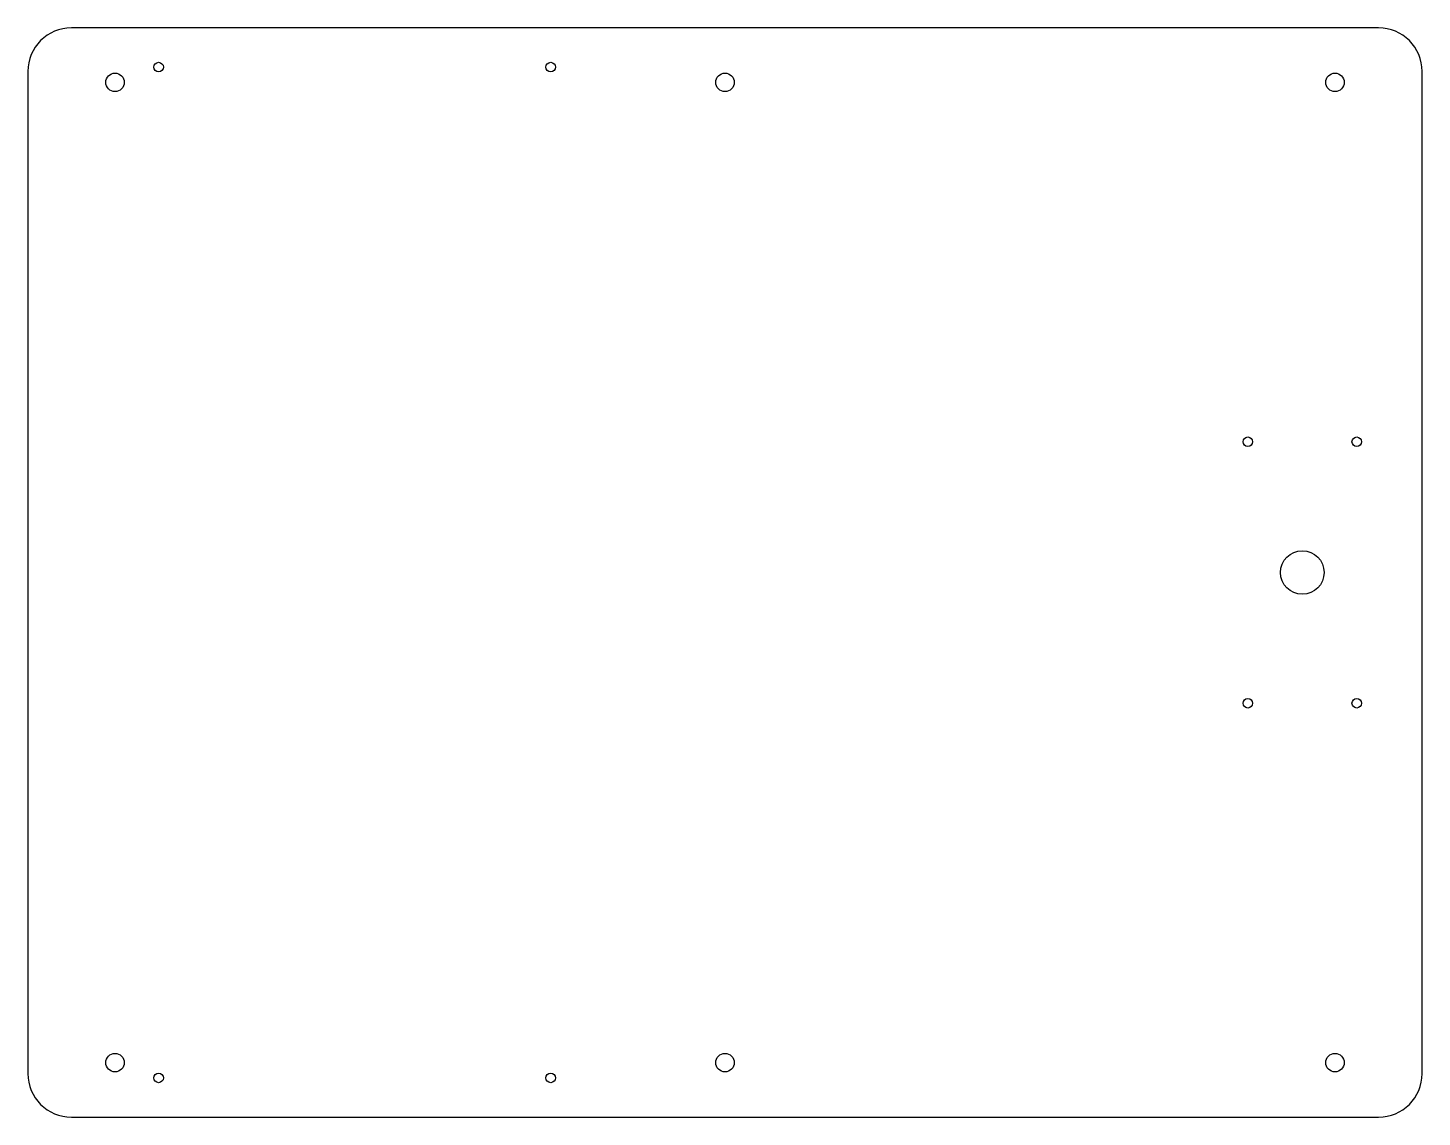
# Model space of a CAD drawing. Header units: millimetres. Extents: x 0 to 640, y -250 to 250.
import ezdxf

# ---------------------------------------------------------------- set-up
doc = ezdxf.new("R2010")
doc.units = ezdxf.units.MM

msp = doc.modelspace()

# ---------------------------------------------------------------- linework, layer by layer
for p, q in [((620, 250), (20, 250)), ((0, 230), (0, -230)), ((640, -230), (640, 230)), ((20, -250), (620, -250))]:
    msp.add_line(p, q)
for centre, radius in [((60, 232), 2.2), ((240, 232), 2.2), ((40, 225), 4.25), ((320, 225), 4.25), ((600, 225), 4.25), ((560, 60), 2.2), ((610, 60), 2.2), ((585, 0), 10), ((560, -60), 2.2), ((610, -60), 2.2), ((40, -225), 4.25), ((320, -225), 4.25), ((600, -225), 4.25), ((60, -232), 2.2), ((240, -232), 2.2)]:
    msp.add_circle(centre, radius)
for centre, start, end in [((20, 230), 90, 180), ((620, 230), 0, 90), ((20, -230), 180, 270), ((620, -230), 270, 360)]:
    msp.add_arc(centre, 20, start, end)

doc.saveas('drawing.dxf')
